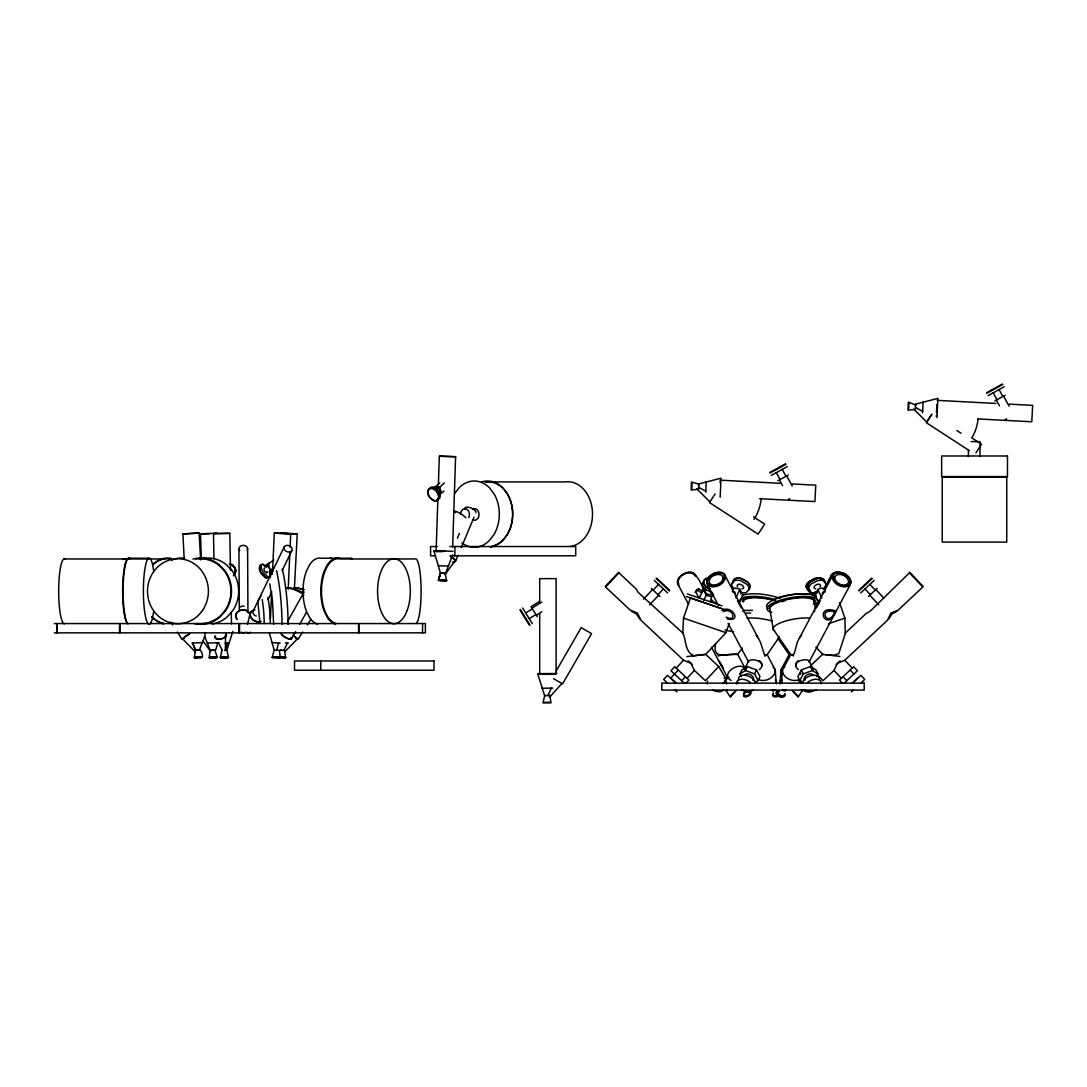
<?xml version="1.0" encoding="UTF-8"?>
<svg xmlns="http://www.w3.org/2000/svg" width="1087" height="1087" viewBox="0 0 1087 1087"><rect width="100%" height="100%" fill="white"/><g stroke="black" fill="none" stroke-linecap="round" stroke-linejoin="round"><path stroke-width="1.5" d="M715.572 643.762C712.039 661.209 727.801 652.716 737.801 654.523L745.22 668.464C738.603 660.828 719.757 674.701 731.171 680.353M225.281 650.624L225.634 635.392A5.218 2.663 -12.7 0 0 225.512 634.713M698.533 489.286L691.128 489.992L691.481 481.962L698.764 484.109L698.533 489.191M259.97 623.571L257.904 601.709L261.315 595.228M273.652 624.386L272.443 600.527L269.753 583.855M239.276 609.725L238.95 548.976C238.841 544.383 246.763 544.098 247.605 548.378L247.945 612.511L246.341 610.228M247.605 548.378L247.252 550.09M436.104 551.693L437.857 499.735M438.374 484.653L439.338 456.146L455.602 456.676L452.627 547.277M915.58 404.962L908.352 402.149L907.985 410.179L915.403 409.473L915.607 404.147L937.877 398.372L937.008 417.503M264.223 565.58L266.505 567.278M266.07 564.506L268.34 566.205M789.991 655.379L789.04 654.809L790.779 654.32L789.094 654.551L780.982 669.945L779.99 683.492M780.901 671.657L780.982 669.945M782.287 680.095L781.227 681.508L781.485 683.492L782.463 669.945L790.82 654.564L773.278 629.387L769.827 609.223A22.528 6.318 -9.7 0 1 792.545 598.584A22.528 6.318 -9.7 0 1 813.891 602.646M782.463 669.945C782.205 677.581 792.477 682.595 799.013 679.647M830.808 577.931L831.582 574.751L836.813 572.672M270.432 618.612L271.573 593.461M272.552 571.68L274.304 533.119L290.718 533.866L290.107 547.277M288.204 589.181L289.876 552.305M691.753 489.449L692.025 483.579M698.656 486.011L698.751 483.96L721.021 478.185L720.151 497.316M705.762 492.085L706.224 481.813M778.129 692.949L778.876 691.414M781.838 679.66L779.719 681.508L780.018 683.492M784.828 694.24L784.325 695.775M908.664 408.617L908.936 402.747M922.605 412.693L923.094 402M720.803 608.38L690.408 597.972L683.506 618.123L682.813 633.055L638.096 592.333L636.194 589.032L618.938 572.822L605.595 587.021L630.12 610.052L637.458 613.095L640.95 620.229L683.574 660.244L690.816 663.233M294.373 589.222L297.227 533.907L280.976 533.065L282.348 533.187M720.124 482.574L720.246 480.169L780.588 483.335M936.26 416.484L936.301 415.669M936.464 412.666L936.899 404.459M818.049 675.489L822.995 680.747L833.987 670.421L837.411 663.383M888.799 618.951L891.829 614.06L896.924 611.329M196.842 657.581L194.315 657.717L195.497 650.284M698.615 487.356L705.803 491.093M722.665 654.809L718.507 655.746L718.371 655.026L718.507 655.746M915.485 407.543L922.673 411.28M259.576 566.123L259.603 568.718M915.567 405.383L915.634 404.296M210.416 657.703L209.166 657.676L210.199 650.284L204.791 636.615M221.666 657.676L220.226 657.594L222.033 650.189M153.661 611.818L152.574 617.81A32.664 5.734 -90 0 1 145.563 617.063L144.517 610.84A33.317 5.843 -90 0 1 144.653 570.512L145.726 564.506A32.664 5.734 -90 0 1 152.737 565.267L153.783 571.49M825.604 654.714L833.552 655.352L838.797 653.572L845.496 632.892L865.863 613.761L870.442 610.976L909.466 572.822L922.795 587.021L898.27 610.052L890.946 613.095L887.44 620.229L844.816 660.244L837.574 663.233M272.742 571.314L270.147 570.24L267.443 564.316L269.06 563.229M247.483 624.414L250.064 613.802M204.927 632.783C206.747 634.862 197.29 651.82 200.361 650.108M210.362 650.298L215.511 650.162L217.998 642.702L207.25 643.083M439.827 580.499L438.482 580.376L440.439 573.08L433.93 550.919L440.778 550.919M440.371 580.349L438.482 580.376L440.439 573.08L445.643 573.216L452.695 554.764M274.943 650.203L276.641 650.284L278.585 643.042L280.201 643.096M438.482 580.376L440.439 573.08L441.648 573.066M197.983 650.189L199.247 650.135L195.945 650.257M783.632 690.408L783.469 690.449A2.717 1.712 28 0 0 785.765 690.449C787.654 689.932 778.183 689.973 784.95 690.571M273.136 657.472L272.144 657.39L274.209 650.121L269.304 632.811M232.863 631.411L226.857 650.189L228.583 657.499L227.4 657.581M748.481 661.113C753.373 657.146 767.87 662.893 759.31 669.619M733.1 581.545L734.445 579.154M740.777 593.733L740.926 593.23A3.302 1.957 25.2 0 0 740.858 592.66M749.595 588.026L749.976 586.695A8.682 5.15 25.2 0 0 747.802 582.075L741.945 578.651A9.185 5.449 25.2 0 0 735.858 578.433L733.929 579.398L732.543 581.885A9.049 5.367 25.2 0 0 732.733 583.447M812.383 668.627L813.225 669.443L809.095 660.651C803.415 657.73 790.195 662.853 798.401 669.619M743.766 693.588L744.065 695.775M773.088 693.588L772.572 694.77C772.708 697.976 777.314 697.08 778.931 695.476M776.227 683.492L775.235 669.945L767.123 654.551L764.772 655.746L767.109 654.904M773.305 694.009L773.631 695.762M682.908 632.892C686.074 640.066 685.136 651.724 692.962 655.176L692.718 655.896L704.865 654.469M686.848 656.589L705.68 654.374L725.994 632.675L729.187 623.367M276.641 650.284L277.457 650.284M767.15 654.714L779.365 636.9M793.646 655.896L790.589 654.523M800.331 674.361L800.82 673.043M427.898 491.12C429.08 486.419 435.167 488.933 436.784 492.031A7.704 5.204 50.9 0 1 438.591 496.841L438.034 499.517L436.172 500.903M429.148 489.653C430.384 484.761 436.729 487.37 438.414 490.604A8.017 5.421 50.9 0 1 440.303 495.618L439.719 498.403L436.458 499.925M547.997 695.503L551.34 688.139M789.094 654.551L777.789 638.286M282.199 570.471L291.832 550.633C293.694 546.571 286.71 543.378 284.291 546.775L253.203 610.894L253.081 613.408M284.291 546.775C282.416 550.824 289.414 554.017 291.832 550.633M457.437 538.147L459.407 533.459M455.48 561.354L458.035 555.28M461.228 547.671L474 517.276M209.166 657.676L210.47 657.54M216.068 657.54L217.386 657.418L214.913 650.216M786.254 689.634L785.262 690.53M695.041 592.537L698.724 588.869L703.017 591.396M699.226 597.904L703.968 588.76A6.101 3.614 25.2 0 1 705.001 588.366M703.574 600.771L706.237 595.092L703.221 589.399M705.667 654.374L718.738 666.548L726.442 679.688L722.719 683.641M735.872 597.904L739.867 589.399L738.453 588.76A6.101 3.614 25.2 0 0 733.263 588.774L732.529 589.412M738.929 603.598L742.924 595.092L739.867 589.399M741.388 676.562L739.975 673.899L741.85 669.905L747.38 666.562L756.457 669.905L760.003 676.562L758.128 680.557L755.37 682.228M748.617 660.651L744.486 669.443L745.329 668.627M739.975 673.899L745.505 670.557L747.38 666.562M758.128 680.557L754.582 673.899L756.457 669.905M281.533 650.162L280.297 650.121L283.952 650.284L287.457 643.042L288.408 643.11M779.732 681.508L780.833 680.054M833.077 574.751C829.68 583.175 844.096 590.526 850.197 584.792C853.594 576.368 839.178 569.017 833.077 574.751L797.41 641.873L794.284 653.409L792.98 654.795L790.494 654.809M268.136 599.494L271.845 591.858M781.213 681.508L781.607 680.693M777.939 692.759L778.414 691.821M818.796 603.611L814.802 595.105L817.818 589.412L819.231 588.774A6.101 3.614 -25.2 0 1 824.435 588.76L825.169 589.399M814.367 611.723L814.842 610.826M823.756 589.467L831.582 574.751M816.364 607.959L820.182 600.785M816.473 676.562L817.9 673.899L816.024 669.905L810.481 666.562L801.404 669.905L797.858 676.562L799.733 680.557L802.491 682.228M809.013 662.146L850.197 584.792M799.733 680.557L803.279 673.899L812.369 670.557L817.9 673.899M814.829 592.252L813.293 595.092L814.027 595.73A6.101 3.614 -25.2 0 0 816.337 596.287M845.292 633.531L844.884 618.123L839.572 602.619M269.481 571.599A8.017 3.587 58.7 0 1 269.943 573.229L269.535 576.599L266.723 578.026M268.367 576.884L265.839 577.944L261.478 573.882A7.704 3.438 58.7 0 1 259.413 569.072L260.01 565.335L261.641 565.05M287.579 621.465L304.102 591.994M291.52 638.911L295.65 631.547M299.781 624.183L306.385 612.389M556.34 670.679L581.192 627.634L591.586 633.639L562.59 683.845L553.473 678.641M737.081 683.492L737.706 682.459M744.174 692.949C739.839 701.672 757.734 692.922 748.101 691.074M772.803 694.009L773.496 692.949M295.854 638.395L298.028 639.346L302.702 632.09M307.281 624.93L310.936 619.21M764.772 655.746L760.329 641.941L724.635 574.751C718.534 569.017 704.118 576.368 707.501 584.792L718.589 605.622M703.289 581.694L702.311 584.371A9.049 5.367 25.2 0 0 705.164 589.195L711.496 592.442M704.729 579.493L703.792 582.075A8.682 5.15 25.2 0 0 706.523 586.695L710.409 589.086M715.083 493.96L709.498 502.547L758.128 534.125L764.664 524.07L753.549 516.855M931.6 414.595L926.749 422.069L913.623 408.997M931.939 414.147L926.369 422.734L969.441 450.711M975.949 452.844L981.534 444.257L971.805 437.939A46.524 46.524 0 0 0 978.096 418.658M737.516 654.551L742.435 648.11M443.999 491.052L439.651 494.422M445.031 574.615L454.774 561.096M183.689 638.599L181.896 639.238L184.967 636.873M195.524 652.091L182.562 638.871L184.016 637.553M799.298 638.164L801.608 635.121M454.651 493.471L459.366 487.479A32.664 24.906 -90 0 1 489.87 488.226L494.408 494.449A33.317 25.409 -90 0 1 493.838 534.777L489.123 540.769A32.664 24.906 -90 0 1 461.88 542.943M824.761 592.184L825.373 591.396M233.365 575.811L234.534 574.289A8.017 6.658 -33.4 0 0 235.675 569.289M773.645 690.53L775.479 689.674L773.006 690.571L771.417 689.756L773.305 690.571M284.509 652.091L297.458 638.871L296.751 638.137M298.028 639.346L295.99 637.553M743.128 588.393L743.63 587.483A3.302 1.957 25.2 0 0 742.163 585.2L740.573 584.426A3.478 2.065 25.2 0 0 737.72 584.616L737.217 585.526A3.302 1.957 25.2 0 0 737.57 586.708M748.739 589.738L750.125 587.252A9.049 5.367 25.2 0 0 747.842 582.428L741.755 578.855A9.566 5.666 25.2 0 0 735.423 578.637M250.227 632.145L249.928 632.485A2.432 1.861 25.9 0 1 247.836 632.797L246.79 632.254M436.403 488.403L436.702 488.063A2.283 1.549 50.9 0 1 438.115 487.981L439.596 489.218A2.921 1.97 50.9 0 1 440.289 491.039L439.773 492.397A2.283 1.549 50.9 0 1 438.36 492.479M225.471 610.84L219.887 617.063A32.664 30.626 -90 0 1 194.057 623.517M253.203 610.894L254.575 609.793M549.546 697.283L561.897 683.506M201.353 558.949L200.511 533.799L216.856 533.187L216.15 533.391M726.904 689.946L726.673 690.191M726.225 690.693L730.274 697.093L735.79 691.223M605.31 586.477L618.652 572.278M643.518 599.154L652.526 589.562M653.124 590.119L658.518 584.371M658.015 594.698L663.41 588.964M649.578 604.848L658.586 595.255M676.196 668.111L683.574 660.244M678.274 670.054L670.761 678.043L676.087 683.044M681.617 680.72L685.367 676.725M687.025 678.274L694.403 670.421L690.979 663.383M686.101 683.057L688.927 680.054L674.714 666.725L670.964 670.72L683.981 682.935M718.738 666.548L705.395 680.747L694.403 670.421M726.062 690.856L727.04 689.81M730.546 695.911L734.948 691.237M743.97 693.248L744.772 692.337M727.692 676.63L724.146 678.125M858.771 590.309L871.611 578.243M858.92 591.002L872.29 578.433M860.741 592.945L874.125 580.39M868.54 596.437L877.114 588.38M810.848 665.434L822.696 654.306L823.729 654.496M836.093 664.619L840.197 660.76M844.409 682.935L857.426 670.72L853.675 666.725L839.477 680.054L842.289 683.057M852.303 683.044L857.629 678.043M852.534 683.179L860.89 675.326L864.736 679.429L861.42 682.541M851.461 691.903L853.404 690.068M439.732 482.968L434.895 487.261L436.825 486.052L439.583 487.275L441.58 493.199M439.583 487.275L444.42 482.981M742.19 595.73L742.924 595.092M781.689 668.464L784.76 666.63M783.17 668.464L784.461 667.336M783.319 696.088C779.868 699.974 771.824 691.414 778.795 691.074M784.08 695.762L784.406 694.009M775.289 689.797L774.297 690.34A2.717 1.712 -28 0 1 771.947 690.449L772.137 690.408M810.128 580.961L808.375 582.428A9.049 5.367 -25.2 0 0 806.092 587.252L808.959 590.499M548.473 695.531L549.764 695.531M245.091 632.226L244.113 632.77A2.432 1.984 -0.3 0 1 241.817 632.471L241.396 632.118M744.663 692.541L745.505 691.821M184.654 636.928L189.709 633.775M706.034 590.173L705.273 590.948A3.302 1.957 25.2 0 0 706.237 593.23L707.719 594.141A3.478 2.065 25.2 0 0 710.776 594.331L711.537 593.57A3.302 1.957 25.2 0 0 711.618 593.04M267.443 564.316L273.897 560.022M270.147 570.24L274.019 567.672M185.891 636.085L187.209 635.243M211.829 650.175L212.644 650.135L211.367 650.189M539.437 601.478L531.04 606.668L537.25 616.669M531.964 608.149L541.747 602.076M525.687 612.973L532.385 608.829M529.206 618.666L535.905 614.522M536.339 615.215L541.937 611.75M725.002 679.905L729.16 677.405M721.89 610.459C732.162 604.358 742.448 622.525 727.217 618.883M723.276 611.723C732.421 606.342 738.059 623.055 726.157 617.117M283.952 650.284L284.876 650.298M188.323 634.713L189.369 634.129M769.976 472.383L785.412 463.891M769.949 473.09L786.023 464.258M771.226 475.427L787.314 466.595M777.912 480.753L788.224 475.087M788.904 499.123L789.719 498.675M986.833 392.57L1002.282 384.091M986.806 393.277L1002.893 384.445M988.097 395.627L1004.171 386.782M994.782 400.94L1005.081 395.274M1005.081 419.691L1006.589 418.862M259.807 565.838L261.369 565.553M183.187 638.911L184.192 638.395M745.533 691.93L746.511 691.468M777.64 695.367L774.27 696.02M777.857 695.775L773.849 696.183M778.02 691.169C773.767 693.126 779.447 698.031 782.368 696.183M778.985 691.169C772.979 694.294 786.186 700.626 784.909 694.009M783.863 696.183L780.697 696.183L778.102 694.009M812.206 579.751L814.462 578.855A9.566 5.666 -25.2 0 1 820.794 578.637M828.824 623.625L844.884 618.123M547.237 695.544L549.913 695.49L551.014 702.854L542.97 702.909L544.736 695.531L546.652 695.544M263.978 565.553L264.698 565.838M746.348 691.414L747.53 691.169M198.486 650.175C201.734 648.355 204.125 658.763 201.177 657.431M213.949 558.745L213.5 533.608L229.765 533.282L230.526 570.267M229.846 533.391L213.5 533.608M220.226 657.594L221.422 657.513M227.822 657.54L226.449 657.39M698.724 588.869L696.645 589.684L695.707 591.396L698.778 597.918M297.227 533.907L283.789 533.282M195.334 650.325L196.516 650.23M455.698 456.757L439.447 456.241M217.984 642.743L216.843 642.879M216.544 657.513L215.416 657.581M290.718 533.866L274.304 533.119M281.995 657.581L285.745 657.717L284.414 650.311M445.915 580.635L444.705 580.472M445.099 573.297L446.703 580.635L445.466 580.662M778.577 691.495L776.689 692.242L776.838 693.588L781.159 696.101M783.442 696.02L780.914 695.762L778.333 693.588M272.035 642.634L278.585 643.042M272.144 657.39L275.419 657.431M279.699 657.676L278.748 657.581M279.427 650.298L280.269 657.703L278.041 657.54M737 654.32L722.352 654.904M747.231 691.169L748.508 691.074M219.289 642.811L218.854 643.042M225.294 650.284L226.558 650.121M184.192 559.058L182.901 533.907L199.152 533.065L200.633 559.9M199.247 533.078L182.996 533.921M213.324 650.121L214.696 650.108M201.557 656.806L195.47 657.051M194.315 657.717L195.497 657.662M434.909 500.985L437.681 500.4L439.094 496.691A8.017 5.421 50.9 0 0 437.205 491.677C435.289 487.302 427.055 486.269 427.789 492.574A7.704 5.204 50.9 0 0 429.61 497.384L432.11 499.871L435.248 500.998M191.937 643.083L202.495 642.634L201.571 642.702M210.036 657.54L211.938 657.472M227.387 656.983L221.653 657.078M226.775 657.621L227.862 657.594M194.94 657.703L196.095 657.621M196.598 657.594L197.698 657.54M198.975 657.54L200.076 657.499M210.81 657.499L214.913 657.363M214.615 657.621L215.742 657.594M197.589 657.54L199.07 657.54M436.553 551.625L442.817 551.625M196.992 657.635L198.079 657.581M198.581 657.513L202.291 657.363M221.68 657.458L224.737 657.363M225.987 657.662L227.129 657.635M196.054 657.676L197.195 657.621M199.465 657.472L201.774 657.39L200.266 657.431M195.28 657.703L196.394 657.662M213.718 657.662L214.805 657.635M436.852 550.946L439.121 550.905M448.469 566.055L438.333 565.77M439.719 580.349L440.493 580.54M209.451 533.799L200.511 533.799M224.995 643.083L229.072 642.702M225.091 657.676L226.218 657.676M212.672 657.703L213.759 657.676M213.772 657.418L215.837 657.363M211.639 657.717L212.78 657.676M224.085 657.717L225.172 657.703M279.576 657.091L273.693 656.901M444.828 580.662L445.942 580.675M211.856 657.091L209.723 657.051L216.789 656.833M210.701 657.73L211.883 657.703M556.802 673.492L537.657 673.627L544.587 695.558L545.878 695.558M542.046 688.207L552.753 688.125M544.56 702.297L549.968 702.256M225.797 657.363L221.15 657.662M224.139 657.703L222.033 657.717M971.126 441.621L979.985 441.621L979.985 456.486M437.246 546.53L430.588 546.53L430.588 555.81L435.588 555.81M449.923 546.53L575.716 546.53L575.716 555.81L449.923 555.81M128.212 558.242L148.511 558.242M63.739 558.963L164.545 558.963M54.35 623.571L425.397 623.571L425.397 632.851L54.35 632.851M555.824 674.293L539.682 674.293L539.682 613.87M439.99 580.322L441.173 580.349M444.026 580.662L445.194 580.689M225.607 657.39L226.775 657.363M223.215 657.703L221.232 657.703M215.471 657.39L216.598 657.363M209.954 657.717L211.082 657.703M272.742 657.363L273.815 657.39M278.598 657.703L279.672 657.73M631.479 611.329L632.226 611.587M439.759 550.81L442.654 550.946M441.865 573.066L443.17 573.094M440.914 580.336L442.069 580.376M443.129 580.635L444.27 580.675M284.876 657.091L279.807 656.833M278.639 650.311L277.321 650.311M273.408 657.363L274.563 657.418M277.851 657.676L279.006 657.717M442.26 550.851L444.855 550.919M442.518 573.08L444.583 573.162M441.947 580.349L444.08 580.417M442.164 580.635L443.238 580.662M276.995 657.662L278.15 657.703M216.123 657.39L217.386 657.418M444.597 551L452.939 551.354M441.118 580.594L442.192 580.621M275.256 657.418L277.362 657.499M277.158 657.676L275.052 657.594M278.666 657.39L279.78 657.431M283.68 657.662L285.174 657.703L282.878 657.621M279.441 657.418L280.582 657.472M280.378 657.458L281.465 657.513M282.457 657.54L280.011 657.499M443.89 580.431L445.031 580.458M440.167 580.553L441.295 580.58M282.362 657.54L283.462 657.594M229.289 563.908L232.428 564.506L235.037 568.216A8.017 6.658 -33.4 0 1 233.895 573.229M277.212 657.513L279.508 657.472M274.073 657.54L275.201 657.581M227.156 657.418L228.528 657.458M285.31 642.933L287.457 643.042M222.183 650.325L219.397 644.482M280.256 657.513L277.769 657.363L278.897 657.431M937.103 400.356L995.774 403.44M1009.184 404.133L1032.65 405.369L1031.794 421.77L978.151 418.957M792.314 483.946L815.78 485.182L814.924 501.583L759.609 498.688M284.563 657.662L285.745 657.717M272.633 657.458L273.666 657.513M436.118 551.231L433.998 551.014M445.371 580.499L446.703 580.635M279.277 657.621L280.161 657.676M815.943 647.145L822.723 654.374L839.884 656.399M697.881 590.649L701.563 592.728M297.376 638.979L296.343 638.599M632.254 611.587L636.561 614.06L639.604 618.951M687.337 593.937L722.081 605.826M686.44 596.559L725.178 609.834M683.506 618.123L725.994 632.675M231.585 565.05L234.303 566.504L235.566 569.615A7.704 6.4 -33.4 0 1 234.479 574.425M745.505 670.557L754.582 673.899M255.228 615.568L256.274 615.976M748.875 691.169C753.128 693.126 747.448 698.031 744.541 696.183L743.848 695.367M744.31 695.762L748.318 695.367L750.234 692.337C748.196 690.259 743.685 692.392 743.821 695.259M758.699 679.647C765.221 682.595 775.493 677.581 775.235 669.945M706.237 595.092L707.651 595.73A6.101 3.614 25.2 0 0 712.855 595.744L713.588 595.105L712.08 592.266M267.905 576.884L263.367 572.659A8.017 3.587 58.7 0 1 261.22 567.645L261.179 565.063L262.334 563.908L266.695 566.694M266.301 577.958L261.763 573.732A8.017 3.587 58.7 0 1 259.603 568.718M821.772 579.154L820.359 578.433A9.185 5.449 -25.2 0 0 814.272 578.651L808.415 582.075A8.682 5.15 -25.2 0 0 806.241 586.695L808.986 589.82M710.124 589.738L706.088 587.252A9.049 5.367 25.2 0 1 703.221 582.428L704.199 579.751L705.993 578.651A9.185 5.449 25.2 0 1 709.675 578.094M433.808 500.631L429.732 497.248A8.017 5.421 50.9 0 1 427.843 492.248M798.089 680.557L802.233 683.057M292.783 635.243L295.351 636.928M956.886 430.52L961.071 433.224M809.883 590.268L807.587 586.708A9.049 5.367 -25.2 0 1 810.44 581.885L816.772 578.637A9.566 5.666 -25.2 0 1 822.873 578.855M293.966 636.126L296.452 637.716M233.066 566.055L235.105 568.161M230.023 568.27L230.974 569.629A2.921 2.432 -33.4 0 1 230.987 570.24M814.802 595.105L815.535 595.744M776.091 680.679L775.384 680.054L776.526 682.459M707.501 584.792C713.615 590.526 728.018 583.175 724.635 574.751M703.955 590.975C700.87 582.075 694.416 566.857 682.908 574.751C679.633 576.64 675.788 580.893 678.193 584.792L688.492 604.127M773.251 667.336L774.528 668.464M678.193 584.792L679.484 585.92M742.326 690.041L743.128 690.503A2.717 1.712 -28 0 1 742.625 690.449L742.108 689.674L742.869 690.422M801.73 690.177L802.328 690.856M656.779 578.243L669.633 590.309M656.1 578.433L669.483 591.002M654.279 580.39L667.649 592.945M651.276 588.38L659.85 596.437M688.193 660.76L692.297 664.619M675.856 683.179L667.5 675.326L663.654 679.429L666.97 682.541M674.986 690.068L676.929 691.903M696.767 488.81L709.879 501.881M723.127 667.839L719.159 661.113M253.584 614.237L254.317 614.984M846.08 576.219L847.765 577.931M231.925 570.512L226.123 564.506A32.664 30.626 -90 0 0 200.09 559.098M909.751 572.278L923.08 586.477M875.85 589.575L883.731 597.972M869.872 584.371L875.266 590.119M864.994 588.964L870.388 594.698M869.79 595.268L878.799 604.861M844.816 660.244L852.194 668.111M850.129 670.054L853.879 674.049M843.023 676.725L846.773 680.72M833.987 670.421L841.365 678.274M793.442 691.237L797.844 695.911M792.613 691.223L798.116 697.093L802.247 690.734L801.445 689.905L802.097 690.598M815.793 594.141L815.291 593.23A3.302 1.957 -25.2 0 1 815.644 592.062M269.413 576.912L270.065 577.673M756.144 635.229L758.318 638.015M732.325 591.396L732.937 592.184M269.929 568.637L269.535 568.08A2.921 1.304 58.7 0 1 268.747 566.259L268.897 565.023A2.283 1.019 58.7 0 1 269.155 564.887M202.943 640.841L210.701 651.656M239.765 550.606L238.95 548.976M823.661 579.493L824.612 582.075M170.917 622.077L172.751 624.93M177.317 632.09L181.896 639.238M522.616 608.027L532.277 623.625M520.347 609.427L530.008 625.025M520.021 610.065L529.301 625.039M1003.573 396.103L1009.116 406.198M999.075 389.581L1002.866 396.497M993.205 392.815L996.996 399.717M996.276 400.111L999.456 405.886M786.703 475.916L792.246 486.011M782.205 469.394L785.996 476.31M776.335 472.628L780.126 479.53M779.406 479.924L782.586 485.699M737.516 600.785L741.334 607.959M728.1 623.476L748.698 662.146M711.469 647.268L728.1 678.519M742.869 610.826L743.331 611.723M776.104 680.693L776.2 683.546L776.104 680.693L776.498 681.508M773.387 695.775L772.884 694.24M695.327 574.751L696.02 576.219M270.16 570.634L270.853 572.265M817.818 589.412L821.813 597.918M810.481 666.562L812.369 670.557M801.404 669.905L803.279 673.899M272.538 574.181L271.886 572.659A8.017 1.223 61.9 0 0 271.084 570.988M270.69 575.254L270.052 573.732A8.017 1.223 61.9 0 0 269.25 572.061M269.535 573.882L270.595 576.558M807.002 589.195L809.883 592.442A9.566 5.666 -25.2 0 0 816.215 592.211M814.054 600.948L815.372 608.706M825.169 582.428L824.191 579.751L822.411 578.651A9.185 5.449 -25.2 0 0 816.554 578.433L810.467 581.545A8.682 5.15 -25.2 0 0 807.723 586.178L807.913 587.578M267.171 571.449L267.022 572.686A2.283 1.019 58.7 0 1 266.03 572.604L264.78 571.246A2.921 1.304 58.7 0 1 263.992 569.425L264.141 568.188A2.283 1.019 58.7 0 1 264.739 568.08M231.286 612.171L231.49 623.897M968.395 449.882L968.395 456.486M556.109 672.608L556.109 578.624L539.682 578.624L539.682 602.116M454.882 546.53L454.882 555.81M422.612 623.571L422.517 632.851M358.859 623.571L358.859 632.851M358.574 623.571L358.574 632.851M320.747 660.964L320.747 670.244M239.52 623.571L239.52 632.851M238.936 623.571L238.936 632.851M119.896 623.571L119.896 632.851M119.556 623.571L119.556 632.851M57.108 623.571L57.108 632.851M56.837 623.571L56.837 632.851M237.183 619.345A7.283 5.938 -0.3 0 1 240.553 610.323A7.283 5.938 -0.3 0 1 250.377 615.296M244.086 606.424A2.16 1.766 -0.3 0 0 241.423 606.356A2.242 1.834 -0.3 0 0 240.703 607.089M236.925 619.359A7.283 5.938 -0.3 0 1 239.425 610.663A7.283 5.938 -0.3 0 1 249.67 613.802M65.016 623.49A32.474 5.693 -90 0 1 58.684 590.621A32.474 5.693 -90 0 1 65.22 559.112M127.464 623.34A32.474 5.693 -90 0 1 122.682 586.382A32.474 5.693 -90 0 1 129.149 559.112M127.994 623.924A32.664 5.734 -90 0 1 125.263 617.063L124.217 610.84A33.317 5.843 -90 0 1 124.353 570.512L125.44 564.506A32.664 5.734 90 0 1 129.72 558.405M163.621 623.34A32.474 24.987 90 0 1 151.772 616.614M152.506 565.104A32.474 24.987 90 0 1 171.067 559.112M123.062 558.963A32.474 24.987 -90 0 1 129.584 559.112M163.933 623.924A32.664 25.123 -90 0 1 151.949 617.063M152.696 564.506A32.664 25.123 -90 0 1 171.474 558.405M171.637 560.321A32.664 25.123 -90 0 1 184.641 558.405M195.945 559.112A32.474 30.45 90 0 1 230.933 590.621A32.474 30.45 90 0 1 197.073 623.49M212.427 623.924A32.664 30.626 -90 0 0 227.047 617.063L232.618 610.84A33.317 31.251 -90 0 0 231.925 570.512M192.929 559.098A32.664 30.626 -90 0 1 218.976 564.506L224.778 570.512A33.317 31.251 -90 0 1 225.471 610.826M225.756 633.775A5.992 3.057 -12.7 0 1 221.082 639.102A5.992 3.057 -12.7 0 1 214.913 636.085M225.417 636.126A5.218 2.663 -12.7 0 1 224.86 636.873M224.004 637.553A5.218 2.663 -12.7 0 1 222.903 638.137M221.653 638.599A5.218 2.663 -12.7 0 1 216.761 638.599M215.987 638.137A5.218 2.663 -12.7 0 1 215.634 636.126M570.526 546.448A32.474 24.77 -90 0 0 592.361 510.55A32.474 24.77 -90 0 0 564.968 481.921L485.169 481.921A32.474 24.77 -90 0 1 491.637 482.071M493.213 482.465A32.474 24.77 -90 0 1 512.697 514.79A32.474 24.77 -90 0 1 492.316 546.15M481.541 481.976A32.664 24.906 -90 0 1 503.199 488.226L507.738 494.449A33.317 25.409 -90 0 1 507.167 534.777L502.452 540.769A32.664 24.906 -90 0 1 490.386 547.033M472.532 509.355A5.802 4.416 -90 0 1 479.014 513.92A5.802 4.416 -90 0 1 473.321 520.021M460.575 514.273A5.802 4.416 -90 0 1 466.296 508.933A5.802 4.416 -90 0 1 468.742 517.561M465.114 509.572A5.992 2.487 22.8 0 1 469.842 507.588A5.992 2.487 22.8 0 1 475.916 512.724M452.287 557.414A5.992 2.487 22.8 0 1 453.197 562.305M450.765 557.087A5.218 2.16 22.8 0 1 454.719 560.172A5.218 2.16 22.8 0 1 452.79 561.938M454.312 512.045A46.524 30.096 90 0 1 455.575 512.629M453.741 510.822A46.524 30.096 -90 0 1 465.943 517.847M336.046 623.49A32.474 16.387 -90 0 1 321.603 587.591A32.474 16.387 -90 0 1 339.715 558.963L414.894 558.963A32.474 5.584 -90 0 1 421.063 587.591A32.474 5.584 -90 0 1 416.144 623.49M339.253 558.242A32.664 16.482 -90 0 0 327.065 565.267L324.062 571.49A33.317 16.808 -90 0 0 324.442 611.818L327.554 617.81A32.664 16.482 -90 0 0 335.543 624.074M317.744 624.074A32.664 16.482 -90 0 1 309.754 617.824L306.643 611.818A33.317 16.808 -90 0 1 306.262 571.49L309.265 565.267A32.664 16.482 -90 0 1 321.453 558.242L350.354 558.242A32.664 5.612 -90 0 1 351.821 558.405M291.031 637.716A5.992 1.644 29.3 0 1 287.851 638.68A5.992 1.644 29.3 0 1 281.03 633.775M290.745 638.137A5.218 1.427 29.3 0 1 287.022 638.137A5.218 1.427 29.3 0 1 281.682 634.129M287.987 587.619A46.524 40.165 -90 0 1 303.001 592.823M285.827 587.619A46.524 40.165 -90 0 1 303.871 594.888M350.911 558.963A32.474 5.584 -90 0 1 352.378 559.112M330.054 558.242A32.664 5.612 -90 0 1 331.521 558.405M293.694 587.619A46.524 45.831 -90 0 1 303.463 589.67M294.428 587.619A46.524 45.831 -90 0 1 304.211 589.67M267.85 597.347A52.122 17.745 -90 0 1 270.255 623.571M262.171 599.535A52.122 17.745 90 0 1 264.168 623.571M282.389 569.208A104.243 35.477 -90 0 1 288.096 624.237M276.601 570.621A104.243 35.477 90 0 1 282.009 624.237M259.834 621.778A7.283 5.571 25.9 0 1 250.771 616.886A7.283 5.571 25.9 0 1 254.738 610.065M261.125 621.316A7.283 5.571 25.9 0 1 250.852 617.62A7.283 5.571 25.9 0 1 254.426 610.038M761.226 498.471A46.524 46.524 0 0 1 753.97 519.355M743.576 601.953A22.528 6.318 9.7 0 1 774.46 600.567M747.082 618.19A22.528 6.318 9.7 0 1 772.327 621.112M753.087 689.919A9.104 5.394 25.2 0 1 741.932 689.919M736.687 683.9A9.104 5.394 25.2 0 1 740.845 679.334A9.104 5.394 25.2 0 1 750.329 682.391M738.603 679.796A9.104 5.394 25.2 0 1 745.927 675.38A9.104 5.394 25.2 0 1 755.56 683.016M744.513 675.557A4.864 2.894 25.2 0 1 750.777 674.864A4.864 2.894 25.2 0 1 752.693 680.122M759.351 660.611A7.5 4.457 25.2 0 1 762.001 665.584M735.342 593.04A3.302 1.957 25.2 0 1 734.581 591.844M742.435 601.491A23.207 6.508 9.7 0 1 775.615 600.459M739.459 590.948A3.302 1.957 25.2 0 1 740.573 592.062M743.06 595.228A25.748 7.229 9.7 0 1 780.058 598.298M742.584 588.678A3.478 2.065 25.2 0 1 741.891 588.801M739.934 601.138A25.748 7.229 9.7 0 1 775.248 599.548M733.915 588.651A9.049 5.367 25.2 0 1 731.633 583.828L734.499 580.58A9.566 5.666 25.2 0 1 740.845 580.811L746.932 584.371A9.049 5.367 25.2 0 1 749.215 589.195L746.334 592.442A9.566 5.666 25.2 0 1 742.285 592.714M774.623 630.8A22.528 6.318 -9.7 0 1 782.341 622.117A22.528 6.318 -9.7 0 1 809.394 618.068M807.532 682.391A9.104 5.394 -25.2 0 1 817.016 679.334A9.104 5.394 -25.2 0 1 821.174 683.9M815.929 689.919A9.104 5.394 -25.2 0 1 804.774 689.919M802.301 683.016A9.104 5.394 -25.2 0 1 811.935 675.38A9.104 5.394 -25.2 0 1 819.258 679.796M795.643 665.692A7.5 4.457 -25.2 0 1 798.293 660.719M805.168 680.122A4.864 2.894 -25.2 0 1 807.084 674.864A4.864 2.894 -25.2 0 1 813.348 675.557M816.853 593.57A3.302 1.957 -25.2 0 1 816.921 592.456A9.566 5.666 -25.2 0 1 810.793 592.211L808.497 588.651A9.049 5.367 -25.2 0 1 811.35 583.828L817.682 580.58A9.566 5.666 -25.2 0 1 823.783 580.811L826.079 584.371A9.049 5.367 -25.2 0 1 823.226 589.195M817.275 591.844A3.302 1.957 -25.2 0 1 817.818 591.274M769.623 608.992A23.207 6.508 -9.7 0 1 796.01 597.646A23.207 6.508 -9.7 0 1 813.321 604.127M768.224 608.435A25.748 7.229 -9.7 0 1 782.885 596.681A25.748 7.229 -9.7 0 1 815.685 595.744M781.635 601.763A20.3 5.693 -9.7 0 1 784.787 600.826M823.049 592.062A3.302 1.957 -25.2 0 1 822.152 593.23M815.563 588.774A3.478 2.065 -25.2 0 1 814.924 588.597L814.149 587.822A3.302 1.957 -25.2 0 1 815.128 585.526L816.595 584.629A3.478 2.065 -25.2 0 1 819.652 584.426L820.427 585.2A3.302 1.957 -25.2 0 1 819.992 586.912M771.838 612.253A25.748 7.229 -9.7 0 1 789.787 597.85A25.748 7.229 -9.7 0 1 815.603 604.059M812.125 690.911A9.104 5.394 -25.2 0 1 803.13 689.919M800.657 683.016A9.104 5.394 -25.2 0 1 801.241 681.413M776.159 598.298A25.748 7.229 -9.7 0 1 813.158 595.228M831.324 575.675A9.742 6.155 28 0 1 836.949 572.129M839.259 572.36A9.742 6.155 28 0 1 843.892 574.208M832.493 574.52A9.131 5.761 28 0 1 837.167 572.564M839.313 572.795A9.131 5.761 28 0 1 841.542 573.46M723.616 689.919A9.104 5.394 25.2 0 1 712.461 689.919M707.216 683.9A9.104 5.394 25.2 0 1 707.773 681.101M722.108 665.692A7.5 4.457 25.2 0 1 719.499 661.942M678.288 584.249A9.742 6.155 -28 0 1 684.131 573.596A9.742 6.155 -28 0 1 695.585 575.675M733.616 631.737A22.528 6.318 9.7 0 1 725.056 629.984M752.449 610.296A25.748 7.229 9.7 0 1 743.685 610.242M716.713 603.598A25.748 7.229 9.7 0 1 712.705 595.744M678.818 583.936A9.131 5.761 -28 0 1 678.206 582.55M678.166 580.947A9.131 5.761 -28 0 1 686.481 573.08A9.131 5.761 -28 0 1 695.028 575.893M705.517 578.855A9.566 5.666 25.2 0 1 709.363 578.284M750.682 613A25.748 7.229 9.7 0 1 746.348 613.041M710.898 601.926A25.748 7.229 9.7 0 1 710.708 599.983M780.113 680.693L780.031 683.546L780.113 680.693M834.68 577.102C834.191 583.366 845.251 588.38 848.58 582.428C849.083 576.178 838.023 571.164 834.68 577.102M834.626 612.266C828.267 628.789 816.69 607.511 834.422 611.723L834.626 612.266M835.957 610.908C826.528 634.523 812.886 603.516 835.957 610.908M227.631 643.001L225.43 650.271L227.631 643.001M709.485 579.765C707.406 587.999 720.926 585.39 722.651 579.765C724.744 571.545 711.211 574.153 709.485 579.765M439.297 579.765L446.146 580.01L439.297 579.765M195.633 650.271L192.589 643.042L195.606 650.271M1007.472 455.983L941.641 455.983L941.641 476.595L1007.472 476.595L1007.472 455.983M1006.752 477.166L942.225 477.166L942.225 542.1L1006.752 542.1L1006.752 477.166M433.985 660.964L294.523 660.964L294.523 670.244L433.985 670.244L433.985 660.964M864.219 683.139L661.793 683.139L661.793 690.082L864.219 690.082L864.219 683.139M726.7 683.696L725.355 680.842L726.7 683.709M202.454 610.514A32.474 30.45 -90 0 0 181.366 558.963A32.474 30.45 -90 0 0 150.033 604.209A32.474 30.45 -90 0 0 202.454 610.514M407.136 610.514A32.474 16.387 -90 0 0 395.79 558.963A32.474 16.387 -90 0 0 378.928 604.209A32.474 16.387 -90 0 0 407.136 610.514M712.596 586.328A9.742 6.155 -28 0 0 724.893 575.675A9.742 6.155 -28 0 0 710.287 575.675A9.742 6.155 -28 0 0 712.596 586.328M712.8 585.879A9.131 5.761 -28 0 0 724.336 575.893A9.131 5.761 -28 0 0 710.64 575.893A9.131 5.761 -28 0 0 712.8 585.879M834.49 581.069A9.742 6.155 28 0 0 850.102 584.249A9.742 6.155 28 0 0 840.74 572.36A9.742 6.155 28 0 0 834.49 581.069M834.952 580.947A9.131 5.761 28 0 0 849.586 583.936A9.131 5.761 28 0 0 840.808 572.795A9.131 5.761 28 0 0 834.952 580.947"/></g></svg>
